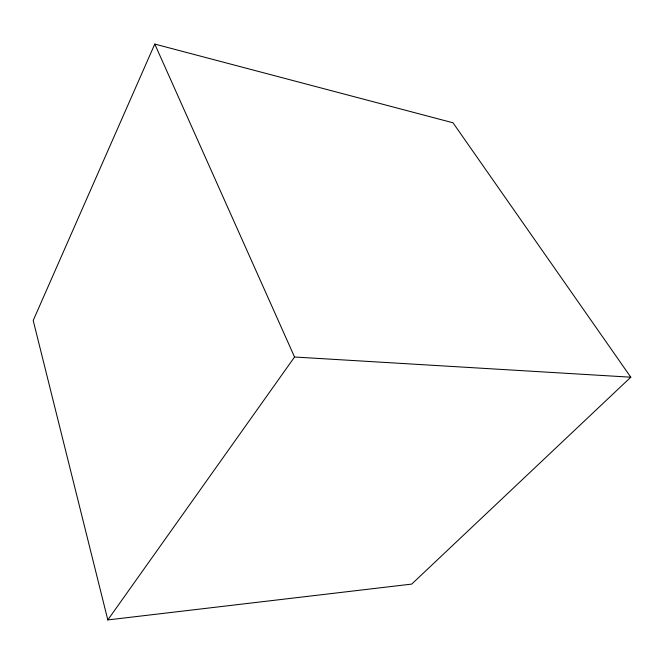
<?xml version="1.0" encoding="UTF-8"?>
<svg xmlns="http://www.w3.org/2000/svg" width="664" height="664" viewBox="0 0 664 664"><rect width="100%" height="100%" fill="white"/><g stroke="black" fill="none" stroke-linecap="round" stroke-linejoin="round"><path stroke-width="1" d="M154.778 44.073L33.2 320.488L107.817 619.927L411.73 584.088L630.8 377.193L453.006 122.79L154.778 44.073L294.559 357.008L107.817 619.927M294.559 357.008L630.8 377.193"/></g></svg>
